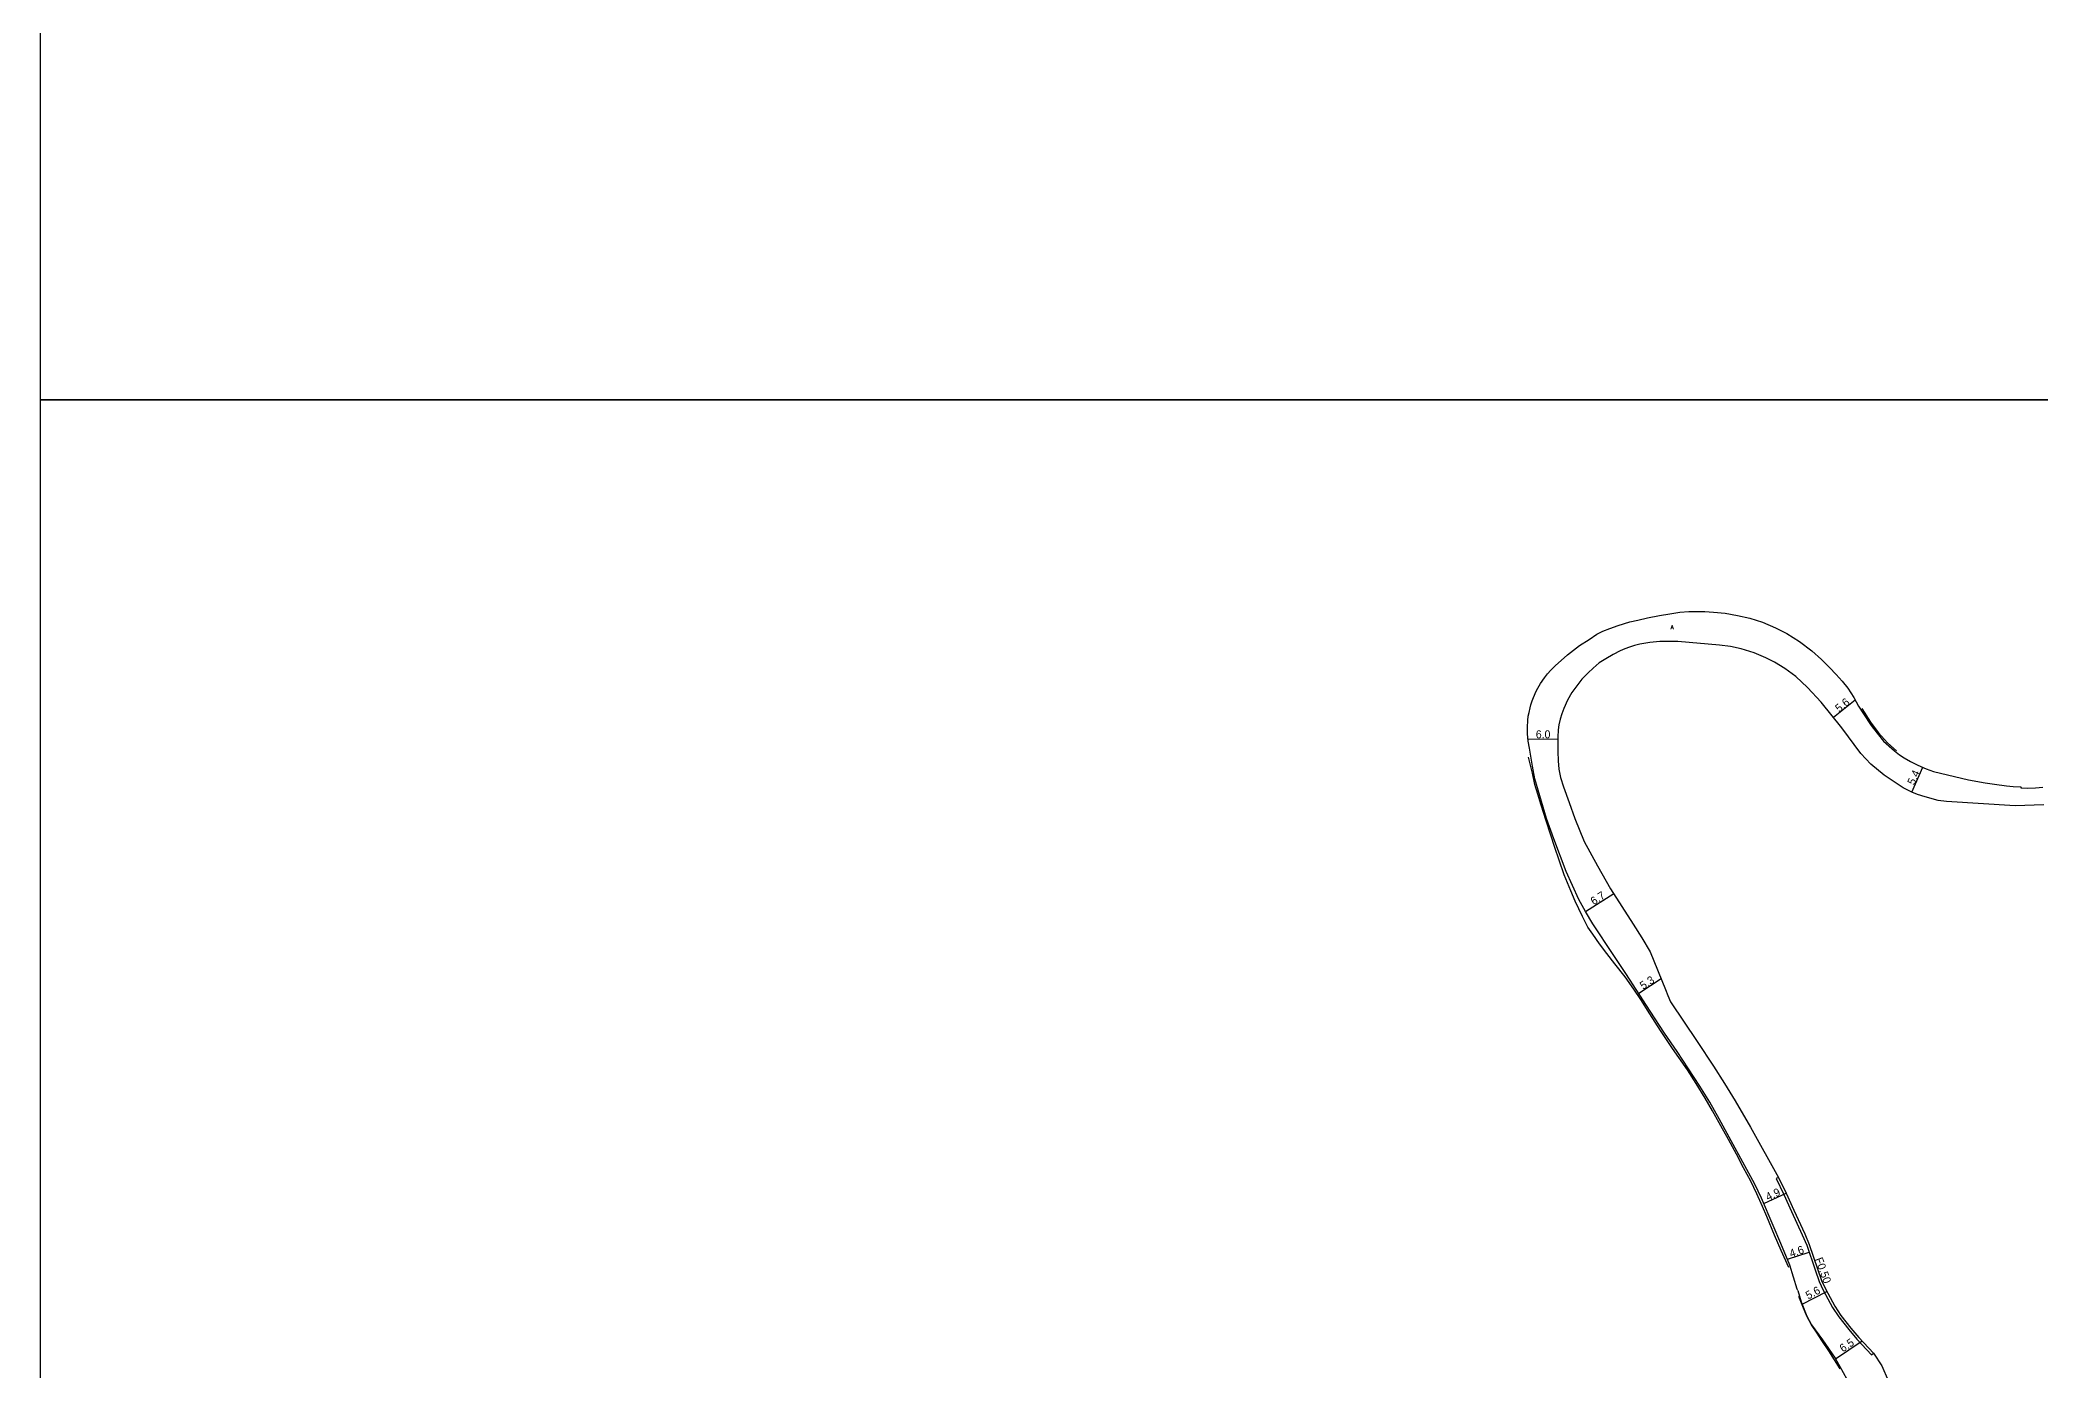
# Model space of a CAD drawing. Header units: metres. Extents: x -16001 to -12000, y -96000 to -93000.
# Drawn here: x -16000 to -15600, y -95594.2 to -95328 of the extents above; entities that cross this region are included whole.
import ezdxf

# ---------------------------------------------------------------- set-up
doc = ezdxf.new("R2010")
doc.units = ezdxf.units.M
doc.header["$LTSCALE"] = 2.5
for name, color, linetype in [('側溝・桝', 7, 'Continuous'), ('図郭', 7, 'Continuous'), ('幅員', 7, 'Continuous'), ('歩道・分離帯・安全施設', 7, 'Continuous'), ('舗装', 7, 'Continuous'), ('道路', 7, 'Continuous')]:
    doc.layers.add(name, color=color, linetype=linetype)
doc.styles.get("Standard").update_dxf_attribs({"font": ''})
doc.styles.add('YOKO_DECO', font='txt.shx', dxfattribs={"bigfont": 'extfont.shx'})
doc.styles.get('Standard').set_extended_font_data('@MS PGothic')

msp = doc.modelspace()

# ---------------------------------------------------------------- linework, layer by layer
at = {"layer": '側溝・桝'}
for points in [[(-15652.46, -95555.45), (-15652.93, -95555.67), (-15651.43, -95558.84), (-15649.87, -95562.24), (-15647.71, -95566.94), (-15646.79, -95569.03), (-15645.14, -95573.93), (-15644.33, -95576.25)], [(-15644.33, -95576.25), (-15643.53, -95577.99), (-15641.65, -95581.48), (-15640.43, -95583.35), (-15638.42, -95585.89), (-15636.81, -95587.78), (-15633.85, -95590.92), (-15633.48, -95590.56)]]:
    msp.add_lwpolyline(points, dxfattribs=at)
at = {"layer": '図郭'}
for points in [[(-16000, -95400), (-15200, -95400), (-15200, -94800), (-16000, -94800)], [(-16000, -96000), (-15200, -96000), (-15200, -95400), (-16000, -95400)]]:
    msp.add_lwpolyline(points, close=True, dxfattribs=at)
at = {"layer": '幅員'}
for points in [[(-15637.12, -95460.04), (-15641.45, -95463.51)], [(-15702.57, -95467.82), (-15696.59, -95467.78)], [(-15625.82, -95478.41), (-15623.65, -95473.44)], [(-15691.03, -95502.3), (-15685.42, -95498.7)], [(-15675.93, -95515.77), (-15680.4, -95518.67)], [(-15655.42, -95560.67), (-15650.96, -95558.62)], [(-15650.67, -95571.82), (-15646.34, -95570.37)], [(-15647.76, -95580.81), (-15642.81, -95578.23)], [(-15635.72, -95588.18), (-15641.09, -95591.76)]]:
    msp.add_lwpolyline(points, dxfattribs=at)
at = {"layer": '歩道・分離帯・安全施設'}
for points in [[(-15635.82, -95461.66), (-15634.11, -95464.41), (-15632.46, -95466.58), (-15630.71, -95468.58), (-15628.88, -95470.15)], [(-15650.38, -95573.49), (-15651.92, -95570.08), (-15653.24, -95566.99), (-15654.81, -95563.24), (-15655.65, -95561.29), (-15656.79, -95558.7), (-15658.03, -95556.2), (-15659.44, -95553.51), (-15660.89, -95550.83), (-15662.46, -95547.9), (-15663.97, -95545.14), (-15665.66, -95542.14), (-15667.16, -95539.59), (-15668.93, -95536.68), (-15670.67, -95533.96), (-15673.64, -95529.65), (-15676.05, -95526.07), (-15678.19, -95522.77), (-15680.02, -95519.88), (-15681.38, -95517.79), (-15683.14, -95515.31), (-15685.2, -95512.75), (-15686.8, -95510.69), (-15688.23, -95508.74), (-15689.61, -95506.78), (-15690.56, -95505.39), (-15691.66, -95503.29), (-15693.12, -95500.21), (-15693.98, -95498.16), (-15695.29, -95494.92), (-15696.32, -95492.01), (-15697.18, -95489.49), (-15698, -95487), (-15698.94, -95484.14), (-15699.94, -95481.01), (-15700.6, -95478.8), (-15701.15, -95476.87), (-15701.67, -95474.6), (-15702.42, -95471.41)], [(-15640.16, -95593.73), (-15642.41, -95590.12), (-15643.78, -95588.07), (-15644.77, -95586.59), (-15645.86, -95584.94), (-15646.8, -95583.22), (-15647.48, -95581.57), (-15648.43, -95579.28)]]:
    msp.add_lwpolyline(points, dxfattribs=at)
at = {"layer": '道路'}
for points in [[(-15648.62, -95578.07), (-15648.71, -95577.82), (-15650.19, -95572.97), (-15652, -95568.67), (-15653.54, -95565.09), (-15655.87, -95559.61), (-15657.18, -95556.83), (-15664.36, -95543.76), (-15666.22, -95540.42), (-15668.17, -95537.19), (-15672.71, -95530.25), (-15675.23, -95526.58), (-15678.12, -95522.2), (-15683, -95514.66), (-15685.52, -95510.9), (-15689.59, -95504.74), (-15691.03, -95502.3), (-15692.38, -95499.88), (-15694.95, -95494.27), (-15697.38, -95487.73), (-15698.85, -95483.65), (-15701.15, -95475.77), (-15701.66, -95473.25), (-15702.28, -95469.64), (-15702.53, -95468.2), (-15702.67, -95466.73), (-15702.67, -95465.4), (-15702.58, -95464.09), (-15702.5, -95463.25), (-15702.34, -95462.46), (-15702.14, -95461.55), (-15701.95, -95460.94), (-15701.74, -95460.15), (-15700.98, -95458.36), (-15700.56, -95457.59), (-15700.04, -95456.71), (-15699.27, -95455.56), (-15698.66, -95454.78), (-15697.98, -95454.03), (-15697.1, -95453.17), (-15694.64, -95450.96), (-15692.23, -95449.1), (-15690.35, -95447.86), (-15688.76, -95446.82), (-15687.59, -95446.22), (-15686.19, -95445.71), (-15684.53, -95445.09), (-15682.18, -95444.33), (-15680.58, -95444), (-15678.63, -95443.55), (-15676.27, -95443.08), (-15674.21, -95442.73), (-15672.19, -95442.45), (-15670.4, -95442.31), (-15668.93, -95442.29), (-15667.23, -95442.32), (-15665.46, -95442.4), (-15663.16, -95442.62), (-15660.64, -95443.06), (-15658.19, -95443.63), (-15655.68, -95444.45), (-15653.08, -95445.53), (-15650.83, -95446.7), (-15648.27, -95448.27), (-15645.8, -95450.15), (-15643.86, -95451.87), (-15642.25, -95453.46), (-15640.94, -95454.87), (-15639.73, -95456.23), (-15638.64, -95457.65), (-15637.43, -95459.5), (-15636.45, -95461.23), (-15635.51, -95462.73), (-15633.93, -95465.08), (-15632.78, -95466.6), (-15631.45, -95468.19), (-15629.81, -95469.71), (-15629.27, -95470.17), (-15628.28, -95470.95), (-15627.37, -95471.54), (-15626.11, -95472.29), (-15624.64, -95473.01), (-15622.97, -95473.74), (-15621.47, -95474.26), (-15618.72, -95474.92), (-15614.5, -95475.97), (-15611.17, -95476.53), (-15609.28, -95476.82), (-15606.92, -95477.12), (-15605.55, -95477.28), (-15604.02, -95477.36), (-15604.03, -95477.57), (-15603.8, -95477.58), (-15602.75, -95477.62), (-15601.11, -95477.58), (-15599.66, -95477.44)], [(-15599.45, -95480.94), (-15605.17, -95481.16), (-15618.88, -95480.29), (-15620.52, -95480.06), (-15623.17, -95479.36), (-15624.69, -95478.89), (-15625.82, -95478.41), (-15627.56, -95477.52), (-15631.37, -95475.04), (-15634.01, -95472.79), (-15635.99, -95470.67), (-15639.8, -95465.58), (-15643.92, -95460.43), (-15646.68, -95457.46), (-15648.98, -95455.31), (-15651.21, -95453.7), (-15653.26, -95452.43), (-15654.97, -95451.58), (-15657.35, -95450.58), (-15659.93, -95449.78), (-15662.08, -95449.27), (-15664.25, -95449), (-15672.59, -95448.27), (-15676.21, -95448.27), (-15678.17, -95448.49), (-15680.2, -95448.84), (-15681.23, -95449.11), (-15682.26, -95449.43), (-15683.2, -95449.78), (-15684.12, -95450.15), (-15685.5, -95450.87), (-15687, -95451.76), (-15688.3, -95452.58), (-15689.49, -95453.6), (-15690.53, -95454.54), (-15691.79, -95455.82), (-15693.81, -95458.52), (-15694.64, -95460.04), (-15695.37, -95461.69), (-15695.77, -95462.76), (-15696.1, -95463.84), (-15696.39, -95464.98), (-15696.52, -95465.96), (-15696.59, -95467.4), (-15696.57, -95470.27), (-15696.54, -95472.14), (-15696.37, -95473.83), (-15696.04, -95475.49), (-15695.46, -95477.36), (-15694.33, -95480.48), (-15693.19, -95483.66), (-15691.33, -95488.29), (-15688.67, -95493.18), (-15686.04, -95497.72), (-15681.5, -95504.79), (-15679.79, -95507.57), (-15678.15, -95510.34), (-15675.06, -95517.9), (-15674.58, -95519.1), (-15674.07, -95520.34), (-15668.72, -95528.26), (-15665.48, -95533.22), (-15663.27, -95536.7), (-15661.15, -95540.12), (-15658.07, -95545.4), (-15652.46, -95555.45), (-15650.96, -95558.62), (-15649.39, -95562.02), (-15647.24, -95566.73), (-15646.31, -95568.84), (-15644.65, -95573.76), (-15643.85, -95576.05)], [(-15648.62, -95578.07), (-15647.96, -95580.32), (-15646.78, -95583.22), (-15645.85, -95584.9), (-15643.66, -95587.9), (-15641.17, -95591.61), (-15639.85, -95593.87), (-15638.46, -95596.38)], [(-15643.85, -95576.05), (-15643.06, -95577.76), (-15641.2, -95581.22), (-15640.01, -95583.04), (-15638.02, -95585.56), (-15636.42, -95587.43), (-15633.48, -95590.56), (-15631.82, -95593.15), (-15630.56, -95596.09)]]:
    msp.add_lwpolyline(points, dxfattribs=at)

# ---------------------------------------------------------------- texts
at = {"layer": '側溝・桝'}
msp.add_text('F0.50', height=1.6, rotation=290, dxfattribs=at).set_placement((-15645.21, -95571.78))
at = {"layer": '幅員'}
for s, rotation, p in [('5.6', 39, (-15640.35, -95462.53)), ('5.4', 66, (-15625.33, -95477.11)), ('6.7', 33, (-15689.4, -95501.07)), ('5.3', 33, (-15679.54, -95517.96)), ('4.9', 25, (-15654.57, -95560.18)), ('4.6', 19, (-15649.97, -95571.49)), ('5.6', 27.537, (-15646.53, -95579.89)), ('6.5', 33.6565, (-15639.6, -95590.47))]:
    msp.add_text(s, height=1.6, rotation=rotation, dxfattribs=at).set_placement(p)
msp.add_text('6.0', height=1.6, dxfattribs=at).set_placement((-15700.98, -95467.65))
at = {"layer": '舗装', "style": 'YOKO_DECO'}
msp.add_text('A', height=0.75, dxfattribs=at).set_placement((-15674.04, -95445.8, 261.87))

doc.saveas('drawing.dxf')
